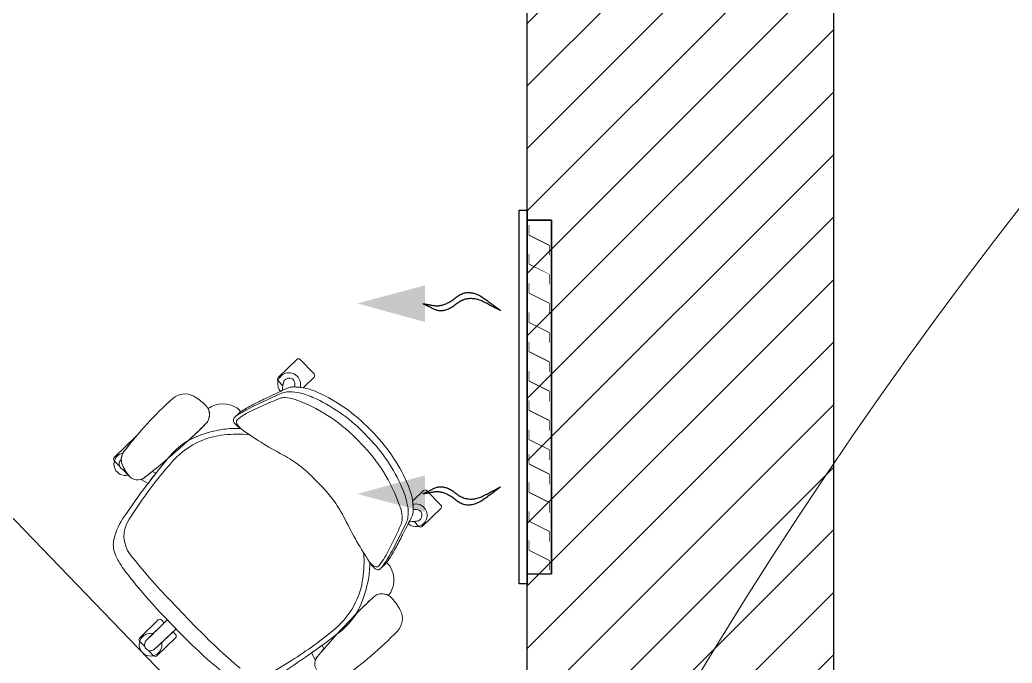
# Model space of a CAD drawing. Header units: millimetres. Extents: x -81374 to 485233, y -39075 to 157313.
# Drawn here: x 36876 to 38980, y 37243 to 38608 of the extents above; entities that cross this region are included whole.
import ezdxf
from ezdxf.enums import TextEntityAlignment as Align

# ---------------------------------------------------------------- set-up
doc = ezdxf.new("R2010")
doc.units = ezdxf.units.MM
for name, color, linetype, lineweight in [('G-IMPT', 8, 'Continuous', 5), ('ID - MODULAR', 44, 'Continuous', 5), ('M HVAC GRILLE', 6, 'Continuous', 13)]:
    doc.layers.add(name, color=color, linetype=linetype, lineweight=lineweight)
for name, color, linetype in [('M-HVAC ELLIPTICAL DUCT', 6, 'Continuous'), ('M-HVAC-GRIL', 6, 'Continuous'), ('M-HVAC-INSULATION', 8, 'Continuous'), ('M-HVAC-SUPP', 4, 'Continuous')]:
    doc.layers.add(name, color=color, linetype=linetype)
doc.styles.get("Standard").update_dxf_attribs({"font": 'arial.ttf'})

# ---------------------------------------------------------------- blocks, each defined once
blk = doc.blocks.new('floor plan 1')
at = {"layer": 'G-IMPT', "color": 8, "ltscale": 500}
for p, q in [((21486.64861363918, -76808.44089895586), (20373.97599492496, -75656.23471306238)), ((20718.73667142942, -76324.53702536938), (20753.81130231194, -76302.72942637358)), ((20668.32107183468, -76325.0810635103), (20676.32770953194, -76340.35058913718)), ((20964.93204860469, -76372.29422029201), (21004.41680468442, -76334.16423324245)), ((21011.59991539425, -76334.2896147813), (21022.480464934, -76345.55675326817)), ((20653.91427785878, -76356.47159498915), (20650.41718568542, -76348.73703277178)), ((20963.99225808629, -76391.19370803409), (21009.68095635412, -76348.36068590678)), ((21009.68095635412, -76348.36068590678), (20970.35796914076, -76385.2258723813)), ((20970.35796914076, -76385.2258723813), (21009.68095635412, -76348.36068590678)), ((21009.68095635412, -76348.36068590678), (20994.36136589367, -76362.72275753613)), ((21030.27934137839, -76353.63272595871), (21041.15989091811, -76364.89986444559)), ((20970.35796914076, -76385.2258723813), (20964.80666706584, -76379.47733100184)), ((21027.03042085229, -76366.32658170053), (20982.62898040836, -76410.4925982765)), ((20988.81534051479, -76404.33903928666), (21027.03042085229, -76366.32658170053)), ((20988.81534051479, -76404.33903928666), (21027.03042085391, -76366.32658169893)), ((21041.03450937927, -76372.08297515541), (21001.54975329954, -76410.21296220497)), ((21012.14245272901, -76381.13561132527), (21027.03042085229, -76366.32658170053)), ((20923.0616624497, -76396.40277466248), (20975.99463123197, -76451.21646652732)), ((20960.07737705143, -76387.13973018873), (20986.54386144322, -76414.54657612185)), ((20982.62898040836, -76410.4925982765), (20963.99225808629, -76391.19370803409)), ((20994.3666425897, -76410.08758066612), (20988.81534051479, -76404.33903928666)), ((20530.97329436897, -76518.27937940543), (20519.80171751639, -76529.0676461444)), ((20519.80171751639, -76529.0676461444), (20530.97329436897, -76518.27937940543)), ((20475.41451338644, -76616.84569230516), (20505.83819522461, -76556.87577846955)), ((20514.01399410023, -76555.75804485971), (20494.52839732041, -76595.70944055667)), ((20402.44634605342, -76646.61956334065), (20441.89492210201, -76608.52451494226)), ((20449.07803281184, -76608.64989648107), (20459.13831564391, -76619.06762395636)), ((20471.52464091502, -76614.2333848734), (20469.69705361789, -76617.78788019696)), ((20453.07124035605, -76619.8373954969), (20459.06782637665, -76618.99463018583)), ((20469.69705361793, -76617.78788019688), (20464.96401383453, -76627.00421434827)), ((21040.68576969341, -76657.9250645136), (21063.70416986092, -76623.63287357695)), ((20431.88094003844, -76684.41292371476), (20402.32096451458, -76653.80267405047)), ((20456.54716338884, -76644.5698698801), (20460.98265347792, -76643.94650232198)), ((20462.20658190312, -76662.18982191873), (20439.06405074828, -76684.53830525358)), ((20651.30662705948, -76689.51176662013), (20673.58008848396, -76712.5766103153)), ((20673.58008848396, -76712.5766103153), (20651.30662705948, -76689.51176662013)), ((21023.4017891508, -76699.75630720207), (21038.38258566627, -76708.29096571007)), ((21014.11619096025, -76725.35836471865), (21006.50838705499, -76721.59347081542)), ((21063.57378043871, -76715.40487952586), (21077.34292910457, -76729.66324986808)), ((21077.34292910457, -76729.66324986808), (21071.60336704513, -76726.9211870044)), ((21083.87433662095, -76736.42672010756), (21094.9926790354, -76747.94010031605)), ((21094.86729749656, -76755.12321102587), (21047.60256553863, -76800.76623371078)), ((20564.99464832871, -76777.49395263058), (20582.63925712106, -76795.76547927398)), ((20553.337666841, -76815.23387208482), (20544.51550537856, -76806.09825677532)), ((20550.5518148765, -76791.44124808302), (20568.19641085096, -76809.71276145309)), ((20829.33702034667, -76849.60082425529), (20840.50859719924, -76838.81255751633)), ((20840.50859719924, -76838.81255751633), (20829.33702034667, -76849.60082425529)), ((20740.06335655249, -76890.89758237309), (20801.05850853593, -76862.58535150802)), ((20802.46089223565, -76854.4535413998), (20761.85379695793, -76872.5329858909)), ((20671.14336844558, -76924.86346556694), (20694.28589960044, -76902.5149822321)), ((20711.69760740075, -76908.78588003386), (20712.47539143848, -76904.37484711246)), ((20729.54630598264, -76900.9871888225), (20738.92220634522, -76896.57867737621)), ((20736.29370761527, -76913.12283568073), (20737.2747478958, -76907.0863208964)), ((20737.2747478958, -76907.0863208964), (20747.33503072787, -76917.50404837169)), ((20738.92220634514, -76896.57867737624), (20742.53831818382, -76894.87625336793)), ((20700.57796243061, -76962.65682594106), (20671.01798690674, -76932.04657627677)), ((20747.20964918903, -76924.68715908151), (20707.76107314044, -76962.7822074799))]:
    blk.add_line(p, q, dxfattribs=at)
for centre, radius, start, end in [((21081.17791686107, -76952.98423122347), 815.4876453367693, 125.2391823559474, 136.0014322644691), ((21681.28852545573, -77761.2138508212), 1740.344405554696, 122.4490444284253, 127.6752612100341), ((20645.50558507075, -76317.22546272329), 24.13000000000006, 320.1032566857365, 49.93308996103579), ((20157.16357921775, -77162.50459888595), 1116.181547223178, 44.0000009964654, 51.02346596992076), ((20042.13956356391, -77247.09938664988), 1224.625848964571, 44.0000009964654, 50.07447628931304), ((19534.20701818572, -75388.14295484812), 1472.639168490249, 313.4015233392205, 320.1032566857365), ((21124.67778996743, -76977.43947902767), 768.8106436001552, 121.8712206805822, 130.500360729339), ((19534.20701818605, -75388.14295484839), 1472.639168489831, 319.285196517655, 320.1032566857365), ((21681.28852545065, -77761.21385081418), 1740.344405546033, 125.2713455798836, 126.1802963144614), ((20645.50558507075, -76317.22546272329), 24.12999999999911, 320.1032566857365, 341.0009009946878), ((21017.92459134521, -76357.75993960103), 24.08018180033276, 134.0000009969049, 191.8936381018054), ((21017.92459134521, -76357.75993960103), 24.08018180033287, 314.0000009969049, 134.0000009969049), ((21007.94566926992, -76337.8184793668), 5.080000000000068, 44.0000009964654, 134.0000009969049), ((21018.35568860402, -76357.34363380287), 12.48776731491219, 314.0000009861445, 134.0000009969049), ((21018.35568860402, -76357.34363380287), 12.48776731491217, 314.0000009861445, 134.0000009969049), ((21018.35568860402, -76357.34363380287), 12.48776731491217, 70.71269008009868, 134.0000009969049), ((21018.43290850126, -76357.69613040838), 12.79637411254168, 71.56038977707315, 133.1523012997598), ((21018.35568860402, -76357.34363380287), 12.48776731491216, 314.0000009861445, 17.28731191348129), ((21018.00610166232, -76357.2541590039), 12.79637411257139, 314.8477006932662, 16.43961221606058), ((21037.50564479377, -76368.42872903106), 5.079999999999947, 314.0000009969049, 44.0000009964654), ((20707.44651068981, -76500.08451103308), 146.9783203759836, 127.6752612100341, 156.9027507438044), ((20968.46091319018, -76375.94846641636), 5.080000000000043, 134.0000009969049, 224.0000009964654), ((21017.92459134521, -76357.75993960103), 24.08018180033295, 256.1063638916749, 314.0000009969049), ((20521.95854421134, -76412.97937534208), 38.10000000000008, 136.0014322644691, 207.8452295174236), ((20735.52059964489, -76521.80076046812), 169.6028660886225, 130.500360729339, 154.0730583433316), ((19534.20701818511, -75388.14295484751), 1472.639168491128, 313.4015233392205, 315.4091704327408), ((20707.44651068981, -76500.08451103308), 146.9783203759901, 147.9058731627671, 156.9027507438044), ((20183.63006360954, -77189.91144481904), 1116.18154722318, 36.97653602260196, 44.0000009964654), ((20998.02088871404, -76406.55871608062), 5.080000000000013, 224.0000009964654, 314.0000009969049), ((20603.52701947652, -76369.89087287633), 130.3498520423027, 207.8452295174236, 221.5363835203374), ((20807.30063286051, -76542.67023746841), 255.5342497880033, 156.9027507438044, 169.559989189709), ((20807.3006328605, -76542.67023746841), 255.534249787997, 156.9027507438044, 169.559989189709), ((20731.47093673316, -76519.83199605526), 165.1000000000002, 154.0730583433316, 172.3830820995066), ((20556.65103921381, -76495.10898773037), 54.70500438971355, 142.8571112081667, 211.0334651664179), ((20526.86968156662, -76437.7983860092), 27.94000000000007, 221.5363835203374, 313.4015233392205), ((20526.86968156662, -76437.7983860092), 27.94000000000006, 240.3409605975199, 313.4015233392205), ((20095.07253234617, -77301.91307851471), 1224.625848964571, 37.92552570361481, 44.0000009964654), ((20722.0907032284, -76526.96977277857), 168.8899383798843, 169.559989189709, 181.9975539412346), ((20722.0907032284, -76526.96977277857), 168.8899383798848, 169.559989189709, 181.9975539412346), ((20861.90876005722, -76537.2753195322), 296.6989942493566, 172.3830820995066, 182.8194206554182), ((20731.32251860152, -76685.99313332565), 263.7549698347017, 144.4288623807269, 152.1475052574599), ((20730.95072318533, -76671.07890951351), 252.4242567288487, 143.7334606026536, 153.1006017317686), ((20531.36949222098, -76510.31977830044), 25.2003476705264, 211.0334651664179, 236.9665368260578), ((20664.43175850261, -76631.88542827964), 168.5849410658422, 140.3551392232592, 153.1557392504786), ((20537.44604044388, -76547.33887676607), 25.39999999999962, 134.0000009969049, 144.4288623807269), ((20537.44604044387, -76547.33887676607), 25.39999999999376, 134.0000009969049, 141.2677223773707), ((20535.38437510084, -76522.84718706083), 6.349999999999909, 76.49259564806667, 134.0000009969049), ((20535.38437510084, -76522.84718706083), 6.349999999999927, 76.49259564806667, 134.0000009969049), ((20533.66757918337, -76529.99408778397), 13.70020939622842, 49.26204721340614, 76.49259564806667), ((20533.66757918337, -76529.99408778397), 13.70020939622952, 49.26204721340614, 76.49259564806667), ((20511.65744902853, -76555.54896515168), 47.42701752733468, 28.58527426030522, 49.26204721340614), ((20511.65744902853, -76555.54896515168), 47.42701752733475, 28.58527426030522, 49.26204721340614), ((20527.85799239144, -76552.14586136007), 31.93021711649908, 37.16427836340294, 51.76954847503105), ((19897.87116186766, -76970.3154437441), 788.0111236847082, 30.02588906149244, 33.72055116759897), ((19897.87116186783, -76970.31544374398), 788.0111236845048, 30.02588906149244, 33.72055116759897), ((20963.08100781205, -76603.05333594789), 140.5042366506729, 21.98732900293152, 36.97653602260196), ((21010.9806055266, -76588.24253924843), 63.50000000000001, 326.1287813126964, 37.92552570361481), ((21046.26075718789, -76569.46793187276), 50.7999999997897, 345.7004768782468, 21.98732900293152), ((20866.5537639899, -76777.1583276437), 413.916141350736, 154.0000009967864, 156.7060520451604), ((19897.87116184058, -76970.31544375842), 788.0111237153128, 26.00787547933876, 30.02588906149244), ((19897.8711618407, -76970.31544375836), 788.0111237151846, 26.00787547933876, 30.02588906149244), ((20948.7085027268, -76544.60303870062), 151.4712732752564, 325.5509575653396, 345.7004768782468), ((20455.40270670173, -76632.12020663591), 24.08018180033298, 98.00000099669758, 284.5414474253013), ((20445.4237866875, -76612.17876106658), 5.07999999999998, 44.0000009964654, 134.0000009969049), ((20455.40270670173, -76632.12020663591), 24.08018180033309, 47.97070490837528, 98.00000099669758), ((20504.82755555122, -76631.76739186217), 32.98157314405505, 153.1006017317686, 173.5576316591546), ((20512.13365883327, -76624.5652940346), 28.04278797522998, 156.7060520451604, 179.898674990479), ((20454.80920187244, -76632.2036326885), 12.48776731491223, 98.00000099669758, 278.0000009966976), ((20454.80920187244, -76632.2036326885), 12.48776731491217, 98.00000099669758, 278.0000009966976), ((20454.80920187244, -76632.2036326885), 12.48776731491218, 98.00000099669758, 278.0000009966976), ((20454.80920187244, -76632.2036326885), 12.48776731491219, 98.00000099669758, 278.0000009966976), ((20484.77496276002, -76845.42107350458), 227.8006185192144, 95.50341347317581, 98.00000099669758), ((20484.77496276004, -76845.42107350478), 227.8006185194135, 95.50341347317581, 98.00000099669758), ((20484.77496275999, -76845.42107350437), 227.8006185190226, 96.46174752528843, 98.00000099669758), ((20497.13389589587, -76643.53083195104), 36.14754622534527, 152.809096844479, 180.5867604056997), ((20497.13389589587, -76643.53083195104), 36.1475462253452, 152.809096844479, 179.4191669662276), ((20453.1837785145, -76517.53883159638), 101.5999999999149, 275.5034134731758, 279.3539068868061), ((20453.18377851448, -76517.53883159626), 101.6000000000221, 275.5034134731758, 279.3539068868061), ((20554.54178131164, -76637.38096340245), 83.01172833466154, 173.5576316591546, 189.3224171675074), ((20553.73244717174, -76624.63885969782), 69.64164136250368, 179.898674990479, 197.8610774951219), ((20817.04780487701, -76521.8466311665), 234.7351678796861, 206.0078754793388, 216.4320826002338), ((20817.047804877, -76521.8466311665), 234.7351678796832, 206.0078754793388, 216.4320826002338), ((19638.47666899038, -75645.82032172018), 1740.344405554563, 320.3247407834805, 325.5509575653396), ((20405.97521063891, -76650.27380946497), 5.080000000000058, 134.0000009969049, 224.0000009964654), ((20424.843440985, -76418.98619187347), 227.8006185181643, 278.0000009966976, 279.12962519004), ((20424.84344098494, -76418.98619187312), 227.8006185185307, 278.0000009966976, 279.1282489116027), ((20424.84344098498, -76418.98619187335), 227.8006185183006, 278.0000009966976, 279.1282489116027), ((20589.75743248397, -76644.46983048192), 128.7758423789881, 179.4191669662276, 202.5808350274324), ((20589.75743248397, -76644.46983048192), 128.7758423789881, 179.7473016840299, 184.8819340630377), ((20589.75743248397, -76644.46983048192), 128.7758423789953, 179.7473016840299, 187.9091879323858), ((20624.6286568055, -76625.87563851141), 154.0366719625109, 189.3224171675074, 201.9308567687441), ((20818.72210460935, -76539.24828287037), 348.0497395921129, 197.8610774951219, 223.1975674140642), ((20402.34817239003, -76229.44528951618), 768.8106436001552, 317.4996412631506, 326.1287813126964), ((20810.94925679705, -76535.34666573515), 221.9293751633519, 214.5626260949788, 224.0000009964654), ((20810.94925679707, -76535.34666573515), 221.9293751633849, 214.5626260949788, 224.0000009964654), ((20435.53518616278, -76680.88405912925), 5.080000000000006, 224.0000009964654, 314.0000009969049), ((20804.26128406458, -76555.26466526283), 361.0891305152421, 202.5808350274324, 224.0000009964654), ((20805.78230873561, -76552.93898610931), 349.322106317562, 201.9308567687441, 223.0594955898264), ((19638.47666898466, -75645.82032171576), 1740.344405561792, 321.8197056783387, 322.7286564135047), ((20833.22271822154, -76558.41150943033), 221.9293751633671, 224.0000009964654, 233.4373758986433), ((20833.22271822157, -76558.4115094303), 221.9293751634079, 224.0000009964654, 233.4373758986433), ((21935.16996784174, -77874.41278495456), 1472.639168490166, 127.896745307697, 134.5984786537864), ((21935.16996784183, -77874.41278495471), 1472.639168490322, 127.896745307697, 128.7148054753371), ((21045.43715283124, -76731.36671016426), 24.13000000000002, 38.06691203261447, 127.896745307697), ((21045.43715283124, -76731.36671016426), 24.13000000000024, 106.9991009985728, 127.896745307697), ((20984.44582580102, -76779.13316792253), 101.5998422592887, 23.00031277070624, 38.84736870298256), ((20984.44582580102, -76779.13316792253), 101.5998422592908, 23.00031277070624, 38.06691203261447), ((21071.75738986431, -76740.80015590863), 24.080181800333, 62.0000009970257, 105.5670451517772), ((20984.44582580102, -76779.13316792253), 101.5998422592964, 23.00031277070624, 37.27273705415517), ((21071.75738986431, -76740.80015590863), 24.08018180033292, 281.0739406653485, 62.0000009970257), ((20846.92736499686, -76552.78782035623), 234.7351678796793, 231.5679193930933, 241.992126514015), ((20846.92736499687, -76552.7878203562), 234.7351678797013, 231.5679193930933, 241.992126514015), ((21052.24991099114, -76750.35160449741), 27.93999999999999, 322.760819636895, 23.00031277070624), ((21052.24991099114, -76750.35160449741), 27.93999999999958, 322.760819636895, 23.00031277070624), ((21052.24991099114, -76750.35160449741), 27.93999999999999, 329.7383236051127, 23.00031277070624), ((21072.28654054871, -76741.08153639818), 12.48776731491194, 21.88532226030503, 66.11467973297745), ((21072.28654054871, -76741.08153639818), 12.48776731491195, 21.88532226030503, 66.11467973297745), ((21072.28654054871, -76741.08153639818), 12.48776731491212, 309.2465519429905, 21.88532226030503), ((20366.65297667994, -77455.75320667966), 788.011123715371, 57.97411293121493, 61.99212651401497), ((20366.65297668, -77455.75320667957), 788.0111237152436, 57.97411293121493, 61.99212651401497), ((20844.12795215654, -76634.26696237939), 169.6028660886225, 293.926943650045, 317.4996412631506), ((20864.85120206674, -76663.08183481259), 146.9783203759832, 291.097251249653, 320.3247407834805), ((21091.33843291106, -76751.46896490155), 5.080000000000197, 314.0000009969049, 44.0000009964654), ((20425.27040058211, -76273.77213871779), 815.4876453367855, 311.9985697295007, 322.760819636895), ((20425.270400582, -76273.7721387177), 815.487645336927, 319.741901212262, 322.760819636895), ((20829.59474604766, -76550.50723227879), 348.0497395921129, 224.8024345785874, 250.1389244983397), ((20366.65297669538, -77455.7532066528), 788.0111236844049, 54.27945082561277, 57.97411293121493), ((20366.65297669533, -77455.75320665288), 788.0111236845065, 54.27945082561277, 57.97411293121493), ((20833.07369855011, -76507.41574028102), 296.6989942493566, 265.1805813380732, 275.6169198940664), ((20845.95418619709, -76638.38286716948), 165.1000000000002, 275.6169198940664, 293.926943650045), ((20825.77627278923, -76561.80232201528), 255.5342497879918, 278.4400128037309, 291.097251249653), ((20825.77627278922, -76561.80232201525), 255.5342497880066, 278.4400128037309, 291.097251249653), ((21935.16996784178, -77874.41278495462), 1472.639168490234, 132.5908315605502, 134.5984786537864), ((20864.85120206674, -76663.08183481259), 146.9783203759815, 291.097251249653, 300.0941288307521), ((20813.08344552702, -76564.40028057233), 361.0891305152435, 224.0000009964654, 245.4191669660878), ((20815.46079088509, -76562.96134741767), 349.322106317562, 224.9405064033001, 246.0691452242224), ((20838.4933925037, -76647.50828193378), 168.8899383798788, 266.0024480521583, 278.4400128037309), ((20838.4933925037, -76647.50828193378), 168.8899383798946, 266.0024480525742, 278.4400128037309), ((20802.58760242319, -76856.81594770009), 47.4270175273341, 38.73795478075935, 59.41472773317771), ((20802.58760242319, -76856.81594770009), 47.42701752733949, 38.73795478075935, 59.41472773317771), ((20806.55402338646, -76840.74403974204), 31.93021711649909, 36.23045351732272, 50.83572362959028), ((20828.89505418062, -76835.71107696503), 13.70020939622974, 11.50740634452532, 38.73795478075935), ((20828.89505418061, -76835.71107696503), 13.70020939623123, 11.50740634452532, 38.73795478075935), ((20920.79734996772, -76845.722413879), 27.9400000000001, 134.5984786537864, 207.6590413955608), ((20920.79734996772, -76845.722413879), 27.93999999999994, 134.5984786537864, 226.4636184725355), ((20694.7812529154, -76633.6243279191), 252.4242567288487, 294.8994002609887, 304.2665413899239), ((20731.62938251127, -76701.47060253294), 168.5849410658422, 294.8442627430576, 307.6448627707072), ((20836.09751646737, -76834.2447498609), 6.350000000000264, 314.0000009969049, 11.50740634452532), ((20836.09751646737, -76834.2447498609), 6.350000000000074, 314.0000009969049, 11.50740634452532), ((20679.88908988729, -76632.73226060395), 263.7549698347235, 295.8524967358428, 303.5711396128286), ((20811.69269741918, -76831.32959363362), 25.40000000000228, 303.5711396128286, 314.0000009969049), ((20811.69269741918, -76831.32959363362), 25.40000000000436, 306.732279615618, 314.0000009969049), ((20848.47717663179, -76838.69438681263), 25.2003476705278, 211.0334651664179, 236.9665368260578), ((20864.56101360459, -76813.95908903092), 54.70500438971379, 236.9665368260578, 305.1428907847002), ((20991.33879560717, -76771.48170912467), 130.3498520423068, 226.4636184725355, 240.1547724752369), ((20736.24640445273, -76741.45919573354), 154.0366719625109, 246.0691452242224, 258.6775848258366), ((20735.00819028624, -76812.35538031312), 69.64164136250369, 250.1389244983397, 268.1013270030066), ((20726.17724621895, -76860.98169851751), 32.98157314405505, 274.4423703342457, 294.8994002609887), ((20733.62993580523, -76853.93139524627), 28.04278797522998, 268.1013270030066, 291.2939499478161), ((20593.49892853242, -76494.40177804351), 413.916141350736, 291.2939499478161, 294.0000009962732), ((20945.42984554311, -76851.49672962609), 38.10000000000024, 240.1547724752369, 311.9985697295007), ((20716.44655257322, -76775.66025019487), 128.7758423789855, 245.4191669660878, 268.5808350275715), ((20716.44655257322, -76775.6602501949), 128.7758423789625, 260.090814060771, 268.252700309535), ((20724.099745739, -76910.36412609872), 24.08018180033297, 163.4585545682672, 350.0000009968553), ((20716.44655257322, -76775.66025019495), 128.7758423789114, 263.118067930325, 268.252700309535), ((20722.30209403745, -76811.10184663354), 83.01172833466154, 258.6775848258366, 274.4423703342457), ((20723.99565750801, -76910.95435785729), 12.48776731491217, 170.0000009968553, 350.0000009968553), ((20723.99565750801, -76910.95435785729), 12.48776731491215, 170.0000009968553, 350.0000009968553), ((20723.99565750801, -76910.95435785729), 12.48776731491217, 170.0000009968553, 350.0000009968553), ((20723.99565750801, -76910.95435785729), 12.48776731491216, 170.0000009968553, 350.0000009968553), ((20936.03742334984, -76948.34303840916), 227.8006185215472, 168.8703768031256, 170.0000009968553), ((20936.03742334733, -76948.34303840867), 227.8006185189852, 168.8717530816938, 170.0000009968553), ((20936.03742334859, -76948.3430384089), 227.8006185202648, 168.8717530816938, 170.0000009968553), ((20714.15246750338, -76868.26013368301), 36.14754622534348, 267.4132415872908, 295.1909051488986), ((20714.15246750337, -76868.26013368301), 36.14754622534475, 268.5808350275715, 295.1909051488986), ((20511.95389166847, -76873.56567730589), 227.8006185192169, 350.0000009968553, 352.4965885198149), ((20511.95389166822, -76873.56567730586), 227.8006185194715, 350.0000009968553, 352.4965885198149), ((20511.95389166859, -76873.56567730592), 227.8006185190948, 350.0000009968553, 351.5382544684861), ((20838.53388164028, -76916.5805309141), 101.6000000001213, 168.6460951065787, 172.496588519815), ((20838.53388164013, -76916.58053091407), 101.5999999999735, 168.6460951065787, 172.496588519815), ((20724.099745739, -76910.36412609872), 24.08018180033312, 350.0000009968553, 40.0292970850096), ((20674.67223303108, -76928.51771169127), 5.079999999999984, 134.0000009969049, 224.0000009964654), ((20743.68078460354, -76921.03291295716), 5.080000000000157, 314.0000009969049, 44.0000009964654), ((20704.23220855495, -76959.12796135555), 5.080000000000076, 224.0000009964654, 314.0000009969049)]:
    blk.add_arc(centre, radius, start, end, dxfattribs=at)
for centre, major_axis, ratio, start_param, end_param in [((20611.28517269295, -76666.59130271254), (-75.45731052614339, 143.1885136676008), 0.1663016285296388, 5.953151054246206, 6.338895963158634), ((20695.08986266884, -76753.37359659938), (140.4678677314363, -80.40854614504147), 0.1663016285296391, 6.227474651200532, 6.613219560112963)]:
    blk.add_ellipse(centre, major_axis=major_axis, ratio=ratio, start_param=start_param, end_param=end_param, dxfattribs=at)
for points in [[(20464.96401383445, -76627.00421434845), (20471.77867164284, -76613.7392827502), (20484.11977584881, -76589.76825347776), (20493.8844572332, -76570.91489205338), (20498.12269221999, -76562.7676283032)], [(20794.90098094745, -76870.09053205705), (20786.61076815974, -76874.04185010964), (20767.42810954457, -76883.14261095645), (20743.04098484992, -76894.63962128657), (20729.54630598272, -76900.98718882247)]]:
    blk.add_open_spline(points, degree=3, dxfattribs=at)
at = {"layer": 'ID - MODULAR', "color": 8, "ltscale": 500}
blk.add_arc((11420.42449029694, -71220.76011370585), 9842.078283017887, 158.924070902412, 26.97429343816349, dxfattribs=at)
at = {"layer": 'G-IMPT', "color": 8, "ltscale": 500}
for rotation, p in [(359.9991541796221, (39680.6314942255, -4989.623528557902, -8.574139590704514e-06)), (359.9991541796221, (35886.72222724362, -10139.28584113023, -1.194180592266804e-05)), (270.000845819961, (28873.29223530782, -20643.48268037932, -8.594594834688046e-06)), (359.999154180039, (11975.30567581361, -26935.44021025665, -8.932962352100148e-06)), (359.999154180039, (15267.62532675703, -26935.44120405248, -8.933041737978461e-06)), (359.999154180039, (26686.26694896193, -26987.72764356093, -8.910885197008824e-06)), (270.000845819961, (15861.10806126436, -28615.02448734518, -8.58600816521325e-06)), (89.99915418003897, (23697.8122269801, -33300.57395540147, -8.545742647471406e-06)), (89.99915418003897, (23597.86740631542, -35337.7267159109, -8.58310151139712e-06)), (89.99915418003897, (23597.87657754382, -37388.33677853703, -8.582368900132897e-06)), (359.999154180039, (13750.44144569826, -37781.53854203733, -8.948785460210385e-06)), (89.99915418003897, (23697.82699940955, -40746.75640423098, -8.54456260399732e-06)), (89.99915418003897, (23597.79944719743, -44302.4861436179, -8.583019672991327e-06)), (89.99915418003897, (23597.80793994049, -46399.05674924936, -8.582341260137568e-06)), (89.99915418003897, (23697.77929036831, -48339.77723727059, -8.548373672648927e-06)), (89.99915418003897, (23697.76870072523, -54279.97799098661, -7.161292500136084e-06)), (359.999154180039, (27418.07352241709, -55702.4047183628, 1.963241866616604e-05)), (89.99915418003897, (9671.907285513764, -65856.51145517181, 0.0001129724719664556)), (359.999154180039, (4684.109425780982, -67403.38954779695, -9.941498733651704e-05)), (359.999154180039, (8737.208518545835, -67403.3895630469, 1.959500802634664e-05))]:
    blk.add_attdef('PARTITIONTYPE', text='', height=200, rotation=rotation, dxfattribs=at).set_placement(p, align=Align.MIDDLE_CENTER)
blk = doc.blocks.new('RAAAA')
at = {"linetype": 'Continuous', "ltscale": 1000}
for points in [[(363.3502270197496, -3.1432137e-09, 0), (363.4422060456127, -0.0159299550577998, 0), (363.7181430901401, -0.0637198820477352, 0), (364.1780382394791, -0.1433697463944554, 0), (364.8218913553283, -0.2548795742914081, 0), (365.6497025364079, -0.3982493301155045, 0), (366.6614717766643, -0.5734790414571762, 0), (367.8571990267374, -0.7805686946958303, 0), (369.2368843313307, -1.019518308341502, 0), (370.800527705811, -1.29032784642186, 0), (372.548129088711, -1.592997347353956, 0), (374.4796885345131, -1.927526794723235, 0), (376.5952059868723, -2.293916173512115, 0), (378.8946815072559, -2.692165509564802, 0), (381.3781150872819, -3.122274795197881, 0), (384.045506676659, -3.584244024823418, 0), (386.8968563312665, -4.078073198790661, 0), (389.932163991034, -4.603762332117184, 0), (393.1514297206886, -5.161311412579379, 0), (396.5546535076573, -5.750720418873242, 0), (400.1418353044426, -6.371989386272617, 0), (403.9129751627332, -7.025118298013692, 0), (407.8680730322376, -7.710107161430643, 0), (412.0071289613843, -8.426955960108897, 0), (416.3301429580895, -9.175664704525843, 0), (420.8371149189769, -9.95623342192266, 0), (420.8371149189769, -9.95623342192266, 0), (425.4524514768271, -10.64715723088011, 0), (430.1005588909608, -11.12693132087588, 0), (434.7814372973515, -11.39555565733462, 0), (439.4950866661964, -11.45303028915077, 0), (444.2415069267154, -11.29935517825652, 0), (449.0206981487571, -10.93453033897094, 0), (453.83266031323, -10.35855577513575, 0), (458.6773934331723, -9.571431490243413, 0), (463.5548974592238, -8.573157460894432, 0), (468.4651724724099, -7.363733723410405, 0), (473.408218444325, -5.943160244612953, 0), (478.3840353195556, -4.311437036027201, 0), (483.3926231446675, -2.468564090318976, 0), (488.4339819159356, -0.4145414385711776, 0), (493.5081116431391, 1.850630961125715, 0), (498.6150123188272, 4.326953077688813, 0), (503.7546839457935, 7.014424921246244, 0), (508.9271264774724, 9.913046506117096, 0), (514.1323399618268, 13.02281780994963, 0), (519.3703244356439, 16.34373884601518, 0), (524.6410798691213, 19.87580960802734, 0), (529.9446061570196, 23.61903010122478, 0), (535.2809034381062, 27.57340032421053, 0), (540.6499716709368, 31.73892027698457, 0), (546.0518108080141, 36.11558996024542, 0), (546.0518108080141, 36.11558996024542, 0), (551.5033782976678, 40.40606285934336, 0), (557.0216314746065, 44.3129924959503, 0), (562.6065703099594, 47.83637886552606, 0), (568.2581947850994, 50.97622194606811, 0), (573.9765050141142, 53.73252174176741, 0), (579.7615008889697, 56.10527828754857, 0), (585.6131824222392, 58.09449155442417, 0), (591.5315496395342, 59.70016154344192, 0), (597.5166025618091, 60.92228824901393, 0), (603.5683411317877, 61.76087169104722, 0), (609.6867653969674, 62.21591186709703, 0), (615.8718753615394, 62.28740876214579, 0), (622.1236710227095, 61.97536236641464, 0), (628.4421522845514, 61.27977271866985, 0), (634.8273192858322, 60.20063977909739, 0), (641.2791719487868, 58.73796358541586, 0), (647.7977103055454, 56.89174411003477, 0), (654.3829343058169, 54.66198134981095, 0), (661.0348440050147, 52.0486753428122, 0), (667.7534394040703, 49.05182603385765, 0), (674.5387204550208, 45.6714334700955, 0), (681.3906872477382, 41.90749761380721, 0), (688.3093396429903, 37.76001850445755, 0), (695.2946777339093, 33.22899609315209, 0), (702.3467015242204, 28.31443044031039, 0), (702.3467015242204, 28.31443044031039, 0), (709.2903608093036, 23.31021987483837, 0), (715.9506054315714, 18.51026280666701, 0), (722.3274353891611, 13.91455923928879, 0), (728.4208506457508, 9.523109151399693, 0), (734.2308512860907, 5.335912552778608, 0), (739.7574372706002, 1.35296946123708, 0), (745.0006085336207, -2.425720145227386, 0), (749.9603651948273, -6.000156254740431, 0), (754.6367071997374, -9.370338881271893, 0), (759.0296344873495, -12.53626801015343, 0), (763.139147110283, -15.4979436553549, 0), (766.9652450741268, -18.25536579836625, 0), (770.5079283909872, -20.80853444966487, 0), (773.7671970343217, -23.15744960331358, 0), (776.7430510194972, -25.30211128131487, 0), (779.4354902971535, -27.24251944175922, 0), (781.8445149608888, -28.97867412900087, 0), (783.9701249599457, -30.51057533326093, 0), (785.8123202584683, -31.83822301088367, 0), (787.371100931894, -32.96161723241676, 0), (788.6464669620618, -33.88075794337783, 0), (789.6384182679468, -34.59564515668899, 0), (790.3469549207947, -35.10627890238538, 0), (790.7720769094302, -35.41265913681128, 0), (790.9137842478231, -35.5147858823184, 0)], [(363.3502270197496, -3.1432137e-09, 0), (363.442206050735, -0.0450899703428149, 0), (363.7181430864148, -0.1803598914993927, 0), (364.1780382394791, -0.4058097624219954, 0), (364.8218913553283, -0.7214395778719336, 0), (365.6497025364079, -1.127249323530121, 0), (366.6614717766643, -1.623239042703061, 0), (367.8571990267374, -2.209408693481235, 0), (369.2368843313307, -2.885758303105831, 0), (370.800527705811, -3.652287854813038, 0), (372.548129088711, -4.508997344411909, 0), (374.4796885345131, -5.455886790063231, 0), (376.5952059915289, -6.492956176749429, 0), (378.8946815119126, -7.620205525425263, 0), (381.3781150872819, -8.837634793133475, 0), (384.045506676659, -10.14524403051473, 0), (386.8968563312665, -11.54303320229518, 0), (389.9321639947593, -13.03100234130397, 0), (393.1514297160321, -14.60915141925215, 0), (396.5546535076573, -16.27748042601161, 0), (400.1418353067711, -18.03598940314259, 0), (403.9129751627332, -19.88467830209993, 0), (407.8680730322376, -21.82354717107955, 0), (412.0071289679034, -23.85259597969707, 0), (416.3301429580895, -25.97182474087458, 0), (420.8371149189769, -28.18123343505431, 0), (420.8371149189769, -28.18123343505431, 0), (425.4524514768271, -30.30099723860621, 0), (430.1005588909608, -32.15129131812137, 0), (434.7814372973515, -33.73211567220278, 0), (439.4950866685247, -35.04347029665951, 0), (444.2415069281124, -36.085355194984, 0), (449.0206981487571, -36.85777036577929, 0), (453.83266031323, -37.36071579926647, 0), (458.6773934382945, -37.59419151744805, 0), (463.5548974592238, -37.55819750251248, 0), (468.4651724775322, -37.25273375166579, 0), (473.4082184433937, -36.677800264908, 0), (478.3840353195556, -35.83339706843253, 0), (483.3926231446675, -34.71952413674444, 0), (488.4339819159356, -33.33618147473317, 0), (493.5081116431391, -31.68336907890625, 0), (498.6150123127734, -29.76108695170842, 0), (503.7546839481218, -27.56933511409443, 0), (508.9271264774724, -25.10811354231555, 0), (514.1323399529792, -22.37742221960798, 0), (519.3703244407661, -19.37726119032595, 0), (524.6410798714496, -16.10763043316547, 0), (529.9446061570196, -12.56852993450593, 0), (535.2809034381062, -8.759959704824723, 0), (540.6499716755932, -4.681919758091679, 0), (546.0518108080141, -0.3344100876711309, 0), (546.0518108080141, -0.3344100876711309, 0), (551.5033782916144, 3.985222824267111, 0), (557.0216314718126, 7.979632466915063, 0), (562.6065703099594, 11.64881881827023, 0), (568.2581947897561, 14.9927818957949, 0), (573.9765050141142, 18.01152170961723, 0), (579.7615008917637, 20.70503825240303, 0), (585.613182418514, 23.07333150459454, 0), (591.5315496409312, 25.11640151124448, 0), (597.5166025618091, 26.83424822066445, 0), (603.5683411317877, 28.22687166114338, 0), (609.6867653969674, 29.29427183407824, 0), (615.8718753615394, 30.03644871327561, 0), (622.1236710227095, 30.45340233575553, 0), (628.4421522845514, 30.54513267986477, 0), (634.8273192909545, 30.31163976306562, 0), (641.2791719427332, 29.75292355462443, 0), (647.7977103046142, 28.86898407479748, 0), (654.3829343058169, 27.65982132952195, 0), (661.0348440026864, 26.12543531041592, 0), (667.7534394068643, 24.26582600281108, 0), (674.5387204550208, 22.0809934346471, 0), (681.3906872416846, 19.57093758392147, 0), (688.3093396429903, 16.73565848520957, 0), (695.2946777339093, 13.57515608193353, 0), (702.3467015242204, 10.08943041635211, 0), (702.3467015242204, 10.08943041635211, 0), (709.2903608093036, 6.514059860142879, 0), (715.9506054315714, 3.084622785681858, 0), (722.3274353891611, -0.1988807808374986, 0), (728.4208506457508, -3.336450860719196, 0), (734.2308512860907, -6.328087466186843, 0), (739.7574372631498, -9.173790556378663, 0), (745.0006085396744, -11.87356015015393, 0), (749.9603651929647, -14.42739626707043, 0), (754.6367071950807, -16.83529888687189, 0), (759.0296344873495, -19.0972680154955, 0), (763.139147110283, -21.21330366202164, 0), (766.9652450741268, -23.18340579536743, 0), (770.5079283867963, -25.00757444975898, 0), (773.7671970343217, -26.68580960598774, 0), (776.7430510194972, -28.21811127837282, 0), (779.4354903008788, -29.60447944700718, 0), (781.8445149608888, -30.84491413389333, 0), (783.970124962274, -31.93941531877499, 0), (785.8123202584683, -32.88798302819488, 0), (787.371100938879, -33.69061722687912, 0), (788.6464669657872, -34.34731794591062, 0), (789.6384182707407, -34.85808517027181, 0), (790.3469549235887, -35.22291890904308, 0), (790.7720769150183, -35.44181913323701, 0), (790.9137842478231, -35.5147858823184, 0)]]:
    blk.add_polyline3d(points, dxfattribs=at)
blk.add_solid([(373.4006197778508, 101.2500000956934), (0, 0), (373.4006197778508, -101.2500000848667)], dxfattribs=at)
blk = doc.blocks.new('zw$77DE')
at = {"layer": 'M-HVAC-GRIL', "linetype": 'ByBlock'}
blk.add_lwpolyline([(-9.022187441587448e-10, 750), (-9.022187441587448e-10, 771.4285714281141), (-17.14285714391735, 771.4285714281141), (-17.14285714284051, -21.42857142857974), (0, -21.42857142857974), (0, 0), (-9.022187441587448e-10, 750), (51.42857142767753, 750), (51.42857142857974, 0), (0, 0), (51.42857142857974, 0), (51.42857142767753, 750), (51.42857142767753, 750)], dxfattribs=at)
at = {"layer": 'M-HVAC-GRIL', "lineweight": 0, "const_width": 1.714285714285749}
for points in [[(3.857152358570602, 678.6340568363667), (3.857152358570602, 700.0626282649464), (46.71429521570099, 721.4911996934679), (46.71429521570099, 742.9197711220477)], [(3.857152358570602, 617.2054854077869), (3.857152358570602, 638.6340568363667), (46.71429521573009, 660.0626282648882), (46.71429521573009, 681.4911996934679)], [(3.857152358570602, 555.7769139792072), (3.857152358570602, 577.2054854077869), (46.71429521573009, 598.6340568363084), (46.71429521573009, 620.0626282648882)], [(3.857152358570602, 495.6386789182434), (3.857152358570602, 517.0672503468231), (46.71429521573009, 538.4958217754029), (46.71429521573009, 559.9243932039826)], [(3.857152358570602, 443.9648781024734), (3.857152358570602, 465.3934495310532), (46.71429521573009, 486.8220209596329), (46.71429521573009, 508.2505923882127)], [(3.857152358599706, 381.817986134789), (3.857152358599706, 403.2465575633105), (46.71429521573009, 424.6751289918902), (46.71429521573009, 446.10370042047)], [(3.857152358599706, 319.6710941670462), (3.857152358599706, 341.099665595626), (46.71429521575919, 362.5282370242057), (46.71429521575919, 383.9568084527273)], [(3.857152358599706, 257.5242021993035), (3.857152358599706, 278.9527736278833), (46.71429521575919, 300.381345056463), (46.71429521575919, 321.8099164850428)], [(3.857152358599706, 195.3773102315608), (3.857152358599706, 216.8058816601406), (46.71429521575919, 238.2344530887203), (46.71429521575919, 259.6630245173001)], [(3.857152358599706, 133.2304182638763), (3.857152358599706, 154.6589896924561), (46.71429521575919, 176.0875611209776), (46.71429521575919, 197.5161325495574)], [(3.857152358628809, 71.8018468352966), (3.857152358628809, 93.23041826387635), (46.7142952157883, 114.6589896923979), (46.71429521575919, 136.0875611209776)], [(3.857152358628809, 10.37327540671686), (3.857152358628809, 31.8018468352966), (46.7142952157883, 53.23041826381814), (46.7142952157883, 74.65898969239788)]]:
    blk.add_lwpolyline(points, dxfattribs=at)
at = {"layer": 'M-HVAC-SUPP'}
for p, xscale, yscale, zscale, rotation in [((-360.2760651506251, 580.5498797847831), 0.3839999997941416, 0.3839999997941416, 0.3839999997941416, 359.7971218112731), ((-360.276065150596, 176.4985024860071), -0.3839999997941415, 0.3839999997941436, 0.3839999997941436, 180.2028781887378)]:
    blk.add_blockref('RAAAA', p, dxfattribs=dict(at, xscale=xscale, yscale=yscale, zscale=zscale, rotation=rotation))
blk = doc.blocks.new('jyfhg')
at = {"layer": 'M HVAC GRILLE', "color": 7}
blk.add_blockref('zw$77DE', (-99.99999999909778, -700.0016358686833), dxfattribs=at)

msp = doc.modelspace()

# ---------------------------------------------------------------- hatches: boundary and pattern name
at = {"layer": 'M-HVAC-INSULATION'}
h = msp.add_hatch(dxfattribs=at)
h.set_pattern_fill('ANSI31', color=26, scale=750, angle=360, style=0)
h.set_pattern_definition([(44.99999999999996, (496839.3968402171, -83091.06747571085), (-66.29126073623881, 66.29126073623885), [])])
h.paths.add_polyline_path([(37951.7914906485, 40016.94502376102), (38601.7914906485, 40016.94502376102), (38601.7914906485, 33373.79673869347), (37951.7914906485, 33373.79673869347)])

# ---------------------------------------------------------------- linework, layer by layer
at = {"layer": 'M-HVAC ELLIPTICAL DUCT', "linetype": 'Continuous'}
for p, q in [((37951.7914906485, 33373.79673869347, 1.541777294349067e-05), (37951.7914906485, 40016.94502376102, 2.704768283418123e-05)), ((38601.7914906485, 33373.79673869347, 1.541777294349067e-05), (38601.7914906485, 40016.94502376102, 2.704768283418123e-05))]:
    msp.add_line(p, q, dxfattribs=at)

# ---------------------------------------------------------------- block references
at = {"linetype": 'Continuous', "rotation": 180}
msp.add_blockref('floor plan 1', (58170.80483219543, -39075.37428536439), dxfattribs=at)
at = {"layer": 'M HVAC GRILLE', "color": 0, "xscale": -1, "rotation": 180}
msp.add_blockref('jyfhg', (38051.79149064763, 37482.66678825027, -1.647134091403625e-05), dxfattribs=at)

doc.saveas('drawing.dxf')
